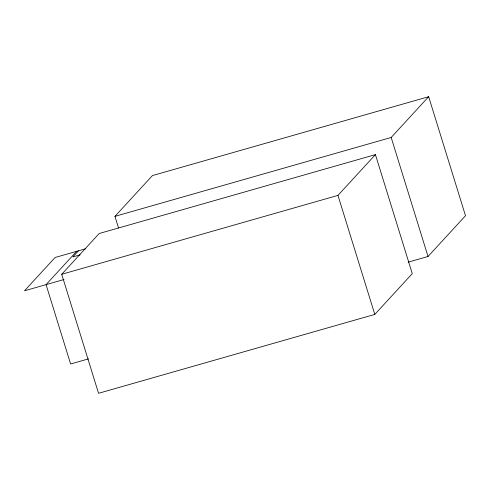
<?xml version="1.0" encoding="UTF-8"?>
<svg xmlns="http://www.w3.org/2000/svg" width="490" height="490" viewBox="0 0 490 490"><rect width="100%" height="100%" fill="white"/><g stroke="black" fill="none" stroke-linecap="round" stroke-linejoin="round"><path stroke-width="0.73" d="M76.654 251.339L46.054 284.635L70.615 363.984L88.58 358.852M78.467 250.819L72.845 256.938L80.158 254.849M61.716 274.284L99.188 233.51L375.432 154.613L412.274 273.634L374.801 314.409L98.557 393.305L61.716 274.284L337.959 195.388L375.432 154.613M118.562 228.046L114.948 216.366L152.415 175.592L428.658 96.695L465.5 215.716L428.027 256.49L408.188 262.156M114.948 216.366L391.185 137.47L428.658 96.695M85.787 248.73L55.1 257.495L24.5 290.791L64.019 279.508M391.185 137.47L428.027 256.49M337.959 195.388L374.801 314.409"/></g></svg>
